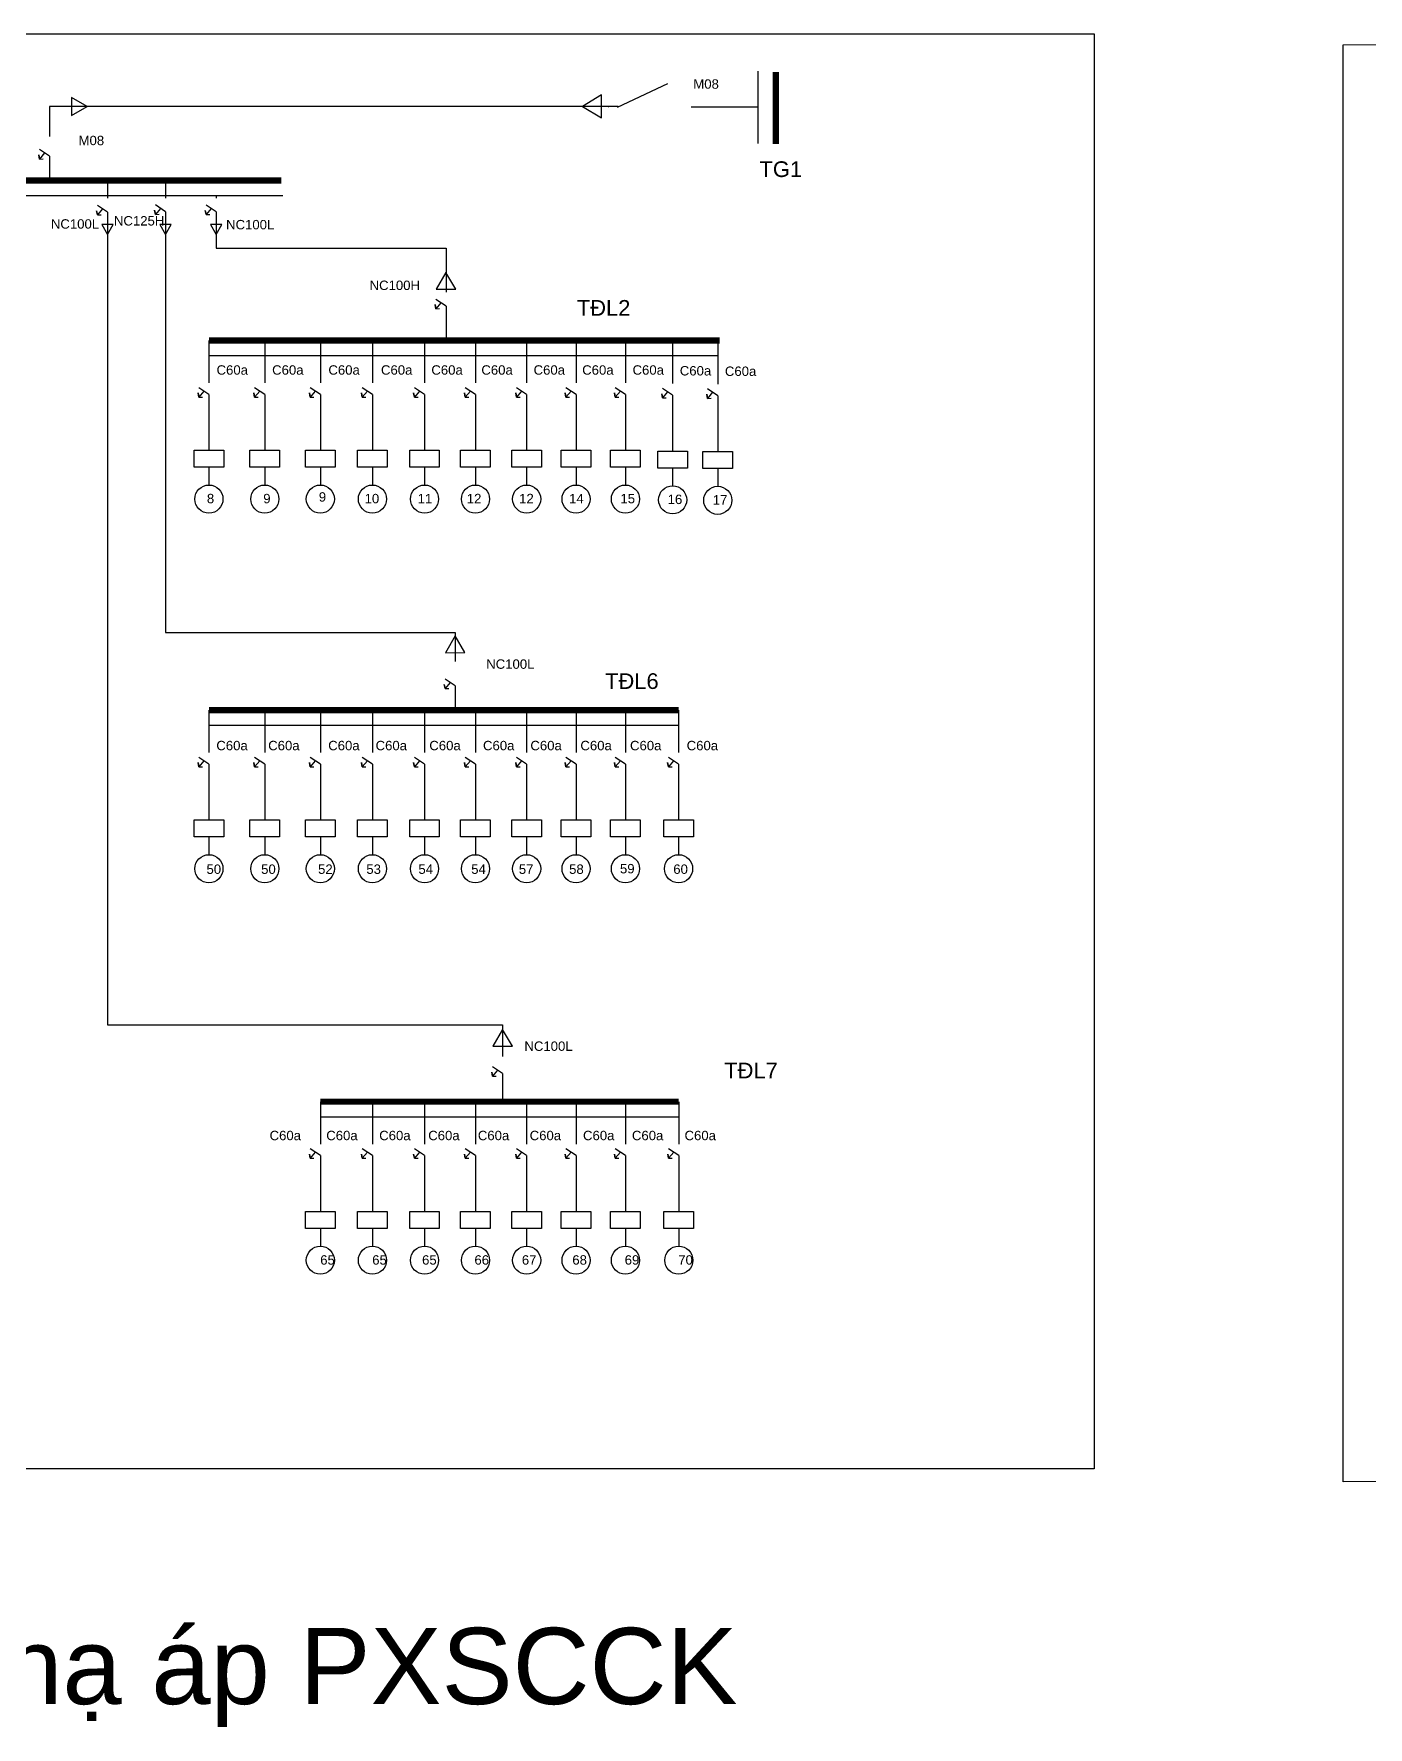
# Model space of a CAD drawing. Header units: inches. Extents: x 3841 to 42180, y -888 to 3732.
# Drawn here: x 25309 to 28718, y -627 to 3700 of the extents above; entities that cross this region are included whole.
import ezdxf

# ---------------------------------------------------------------- set-up
doc = ezdxf.new("R2010")
doc.units = ezdxf.units.IN
doc.header["$MEASUREMENT"] = 0
doc.linetypes.add('JIS_02_1.0', pattern=[2, 1, -1])
doc.layers.add('Layer2', color=1, linetype='JIS_02_1.0', lineweight=0)
doc.styles.get("Standard").update_dxf_attribs({"font": 'arial.ttf'})

msp = doc.modelspace()

# ---------------------------------------------------------------- linework, layer by layer
at = {"color": 0, "linetype": 'ByBlock', "lineweight": -2}
for p, q in [((27158.7, 3605), (27158.7, 3420.3)), ((26800.3, 3512.7), (26928.4, 3573.6)), ((26801.7, 3514.7), (25348.9, 3514.7)), ((25348.9, 3514.7), (25348.9, 3438.2)), ((27158.7, 3512.7), (26988.6, 3512.7)), ((25322.9, 3380.4), (25321, 3391.1)), ((25321, 3391.1), (25322.9, 3380.4)), ((25348.9, 3387.3), (25322.9, 3404.4)), ((25335.9, 3395.9), (25322.9, 3380.4)), ((25322.9, 3380.4), (25332.4, 3380.6)), ((25322.9, 3380.4), (25322.9, 3380.4)), ((25348.9, 3387.3), (25348.9, 3325.6)), ((25497, 3325.6), (25497, 3280.6)), ((25645.1, 3325.6), (25645.1, 3280.6)), ((24752.1, 3287), (25945.1, 3287)), ((25471.1, 3237.6), (25469.1, 3248.4)), ((25469.1, 3248.4), (25471.1, 3237.6)), ((25497, 3244.6), (25471.1, 3261.6)), ((25484.1, 3253.1), (25471.1, 3237.6)), ((25619.1, 3238.8), (25617.2, 3249.6)), ((25617.2, 3249.6), (25619.1, 3238.8)), ((25645.1, 3245.8), (25619.1, 3262.9)), ((25632.1, 3254.3), (25619.1, 3238.8)), ((25645.1, 3245.8), (25645.1, 2170.6)), ((25748.6, 3238.4), (25746.7, 3249.2)), ((25746.7, 3249.2), (25748.6, 3238.4)), ((25774.6, 3245.4), (25748.6, 3262.5)), ((25761.6, 3253.9), (25748.6, 3238.4)), ((25774.6, 3287), (25774.6, 3280.7)), ((25774.6, 3245.4), (25774.6, 3152.8)), ((25471.1, 3237.6), (25480.5, 3237.9)), ((25471.1, 3237.6), (25471.1, 3237.6)), ((25497, 3244.6), (25497, 1167.9)), ((25619.1, 3238.8), (25628.6, 3239.1)), ((25619.1, 3238.8), (25619.1, 3238.8)), ((25748.6, 3238.4), (25758.1, 3238.7)), ((25748.6, 3238.4), (25748.6, 3238.4)), ((25774.6, 3152.8), (26361.9, 3152.8)), ((26361.9, 3152.8), (26361.9, 3040.2)), ((26335.9, 2997.7), (26334, 3008.5)), ((26334, 3008.5), (26335.9, 2997.7)), ((26361.9, 3004.7), (26335.9, 3021.8)), ((26348.9, 3013.2), (26335.9, 2997.7)), ((26335.9, 2997.7), (26345.4, 2998)), ((26335.9, 2997.7), (26335.9, 2997.7)), ((26361.9, 3004.7), (26361.9, 2916.6)), ((25756, 2916.6), (25756, 2808.3)), ((25898.7, 2916.6), (25898.7, 2808.3)), ((26040.7, 2916.6), (26040.7, 2808.3)), ((26173.8, 2916.6), (26173.8, 2808.3)), ((26307, 2916.6), (26307, 2808.3)), ((26437.1, 2916.6), (26437.1, 2808.3)), ((26567.9, 2916.6), (26567.9, 2808.3)), ((26694.2, 2916.6), (26694.2, 2808.3)), ((26820.3, 2916.6), (26820.3, 2808.3)), ((26941, 2914.6), (26941, 2806.3)), ((27056.3, 2913.4), (27056.3, 2805.1)), ((25756, 2878), (27056.3, 2878)), ((25756, 2878), (26671.3, 2878)), ((25730, 2771.8), (25728.1, 2782.6)), ((25728.1, 2782.6), (25730, 2771.8)), ((25756, 2778.8), (25730, 2795.9)), ((25743, 2787.3), (25730, 2771.8)), ((25730, 2771.8), (25739.5, 2772.1)), ((25730, 2771.8), (25730, 2771.8)), ((25756, 2778.8), (25756, 2636.1)), ((25872.8, 2771.8), (25870.8, 2782.6)), ((25870.8, 2782.6), (25872.8, 2771.8)), ((25898.7, 2778.8), (25872.8, 2795.9)), ((25885.7, 2787.3), (25872.8, 2771.8)), ((25872.8, 2771.8), (25882.2, 2772.1)), ((25872.8, 2771.8), (25872.8, 2771.8)), ((25898.7, 2778.8), (25898.7, 2636.1)), ((26014.7, 2771.8), (26012.8, 2782.6)), ((26012.8, 2782.6), (26014.7, 2771.8)), ((26040.7, 2778.8), (26014.7, 2795.9)), ((26027.7, 2787.3), (26014.7, 2771.8)), ((26014.7, 2771.8), (26024.2, 2772.1)), ((26014.7, 2771.8), (26014.7, 2771.8)), ((26040.7, 2778.8), (26040.7, 2636.1)), ((26147.9, 2771.8), (26145.9, 2782.6)), ((26145.9, 2782.6), (26147.9, 2771.8)), ((26173.8, 2778.8), (26147.9, 2795.9)), ((26160.9, 2787.3), (26147.9, 2771.8)), ((26147.9, 2771.8), (26157.3, 2772.1)), ((26147.9, 2771.8), (26147.9, 2771.8)), ((26173.8, 2778.8), (26173.8, 2636.1)), ((26281, 2771.8), (26279.1, 2782.6)), ((26279.1, 2782.6), (26281, 2771.8)), ((26307, 2778.8), (26281, 2795.9)), ((26294, 2787.3), (26281, 2771.8)), ((26281, 2771.8), (26290.5, 2772.1)), ((26281, 2771.8), (26281, 2771.8)), ((26307, 2778.8), (26307, 2636.1)), ((26411.1, 2771.8), (26409.2, 2782.6)), ((26409.2, 2782.6), (26411.1, 2771.8)), ((26437.1, 2778.8), (26411.1, 2795.9)), ((26424.1, 2787.3), (26411.1, 2771.8)), ((26411.1, 2771.8), (26420.6, 2772.1)), ((26411.1, 2771.8), (26411.1, 2771.8)), ((26437.1, 2778.8), (26437.1, 2636.1)), ((26542, 2771.8), (26540, 2782.6)), ((26540, 2782.6), (26542, 2771.8)), ((26567.9, 2778.8), (26542, 2795.9)), ((26555, 2787.3), (26542, 2771.8)), ((26542, 2771.8), (26551.5, 2772.1)), ((26542, 2771.8), (26542, 2771.8)), ((26567.9, 2778.8), (26567.9, 2636.1)), ((26668.3, 2771.8), (26666.3, 2782.6)), ((26666.3, 2782.6), (26668.3, 2771.8)), ((26694.2, 2778.8), (26668.3, 2795.9)), ((26681.3, 2787.3), (26668.3, 2771.8)), ((26668.3, 2771.8), (26677.8, 2772.1)), ((26668.3, 2771.8), (26668.3, 2771.8)), ((26694.2, 2778.8), (26694.2, 2636.1)), ((26794.4, 2771.8), (26792.4, 2782.6)), ((26792.4, 2782.6), (26794.4, 2771.8)), ((26820.3, 2778.8), (26794.4, 2795.9)), ((26807.4, 2787.3), (26794.4, 2771.8)), ((26794.4, 2771.8), (26803.8, 2772.1)), ((26794.4, 2771.8), (26794.4, 2771.8)), ((26796.1, 2771.8), (26796.1, 2771.8)), ((26820.3, 2778.8), (26820.3, 2636.1)), ((26915, 2769.9), (26913.1, 2780.6)), ((26913.1, 2780.6), (26915, 2769.9)), ((26941, 2776.8), (26915, 2793.9)), ((26928, 2785.4), (26915, 2769.9)), ((26915, 2769.9), (26924.5, 2770.1)), ((26915, 2769.9), (26915, 2769.9)), ((26916.7, 2769.9), (26916.7, 2769.9)), ((26941, 2776.8), (26941, 2634.1)), ((27030.3, 2768.7), (27028.3, 2779.4)), ((27028.3, 2779.4), (27030.3, 2768.7)), ((27056.3, 2775.6), (27030.3, 2792.7)), ((27043.3, 2784.2), (27030.3, 2768.7)), ((27056.3, 2775.6), (27056.3, 2632.9)), ((27030.3, 2768.7), (27039.8, 2768.9)), ((27030.3, 2768.7), (27030.3, 2768.7)), ((27032, 2768.7), (27032, 2768.7)), ((25756, 2592.6), (25756, 2547.3)), ((25898.7, 2592.6), (25898.7, 2547.3)), ((26040.7, 2592.6), (26040.7, 2547.3)), ((26173.8, 2592.6), (26173.8, 2547.3)), ((26307, 2592.6), (26307, 2547.3)), ((26437.1, 2592.6), (26437.1, 2547.3)), ((26567.9, 2592.6), (26567.9, 2547.3)), ((26694.2, 2592.6), (26694.2, 2547.3)), ((26820.3, 2592.6), (26820.3, 2547.3)), ((26941, 2590.7), (26941, 2545.4)), ((27056.3, 2589.4), (27056.3, 2544.1)), ((25645.1, 2170.6), (26385.4, 2170.6)), ((26385.4, 2170.6), (26385.4, 2095.9)), ((26359.4, 2027), (26357.5, 2037.8)), ((26357.5, 2037.8), (26359.4, 2027)), ((26385.4, 2034), (26359.4, 2051.1)), ((26372.4, 2042.5), (26359.4, 2027)), ((26385.4, 2034), (26385.4, 1971.8)), ((26359.4, 2027), (26368.9, 2027.3)), ((26359.4, 2027), (26359.4, 2027)), ((25756, 1971.8), (25756, 1863.5)), ((25898.7, 1971.8), (25898.7, 1863.5)), ((26040.7, 1971.8), (26040.7, 1863.5)), ((26173.8, 1971.8), (26173.8, 1863.5)), ((26307, 1971.8), (26307, 1863.5)), ((26437.1, 1971.8), (26437.1, 1863.5)), ((26567.9, 1971.8), (26567.9, 1863.5)), ((26694.2, 1971.8), (26694.2, 1863.5)), ((26820.3, 1971.8), (26820.3, 1863.5)), ((26956.2, 1971.8), (26956.2, 1863.5)), ((25756, 1933.2), (26956.2, 1933.2)), ((25730, 1827.1), (25728.1, 1837.8)), ((25728.1, 1837.8), (25730, 1827.1)), ((25756, 1834), (25730, 1851.1)), ((25743, 1842.6), (25730, 1827.1)), ((25730, 1827.1), (25739.5, 1827.4)), ((25730, 1827.1), (25730, 1827.1)), ((25756, 1834), (25756, 1691.3)), ((25872.8, 1827.1), (25870.8, 1837.8)), ((25870.8, 1837.8), (25872.8, 1827.1)), ((25898.7, 1834), (25872.8, 1851.1)), ((25885.7, 1842.6), (25872.8, 1827.1)), ((25872.8, 1827.1), (25882.2, 1827.4)), ((25872.8, 1827.1), (25872.8, 1827.1)), ((25898.7, 1834), (25898.7, 1691.3)), ((26014.7, 1827.1), (26012.8, 1837.8)), ((26012.8, 1837.8), (26014.7, 1827.1)), ((26040.7, 1834), (26014.7, 1851.1)), ((26027.7, 1842.6), (26014.7, 1827.1)), ((26014.7, 1827.1), (26024.2, 1827.4)), ((26014.7, 1827.1), (26014.7, 1827.1)), ((26040.7, 1834), (26040.7, 1691.3)), ((26147.9, 1827.1), (26145.9, 1837.8)), ((26145.9, 1837.8), (26147.9, 1827.1)), ((26173.8, 1834), (26147.9, 1851.1)), ((26160.9, 1842.6), (26147.9, 1827.1)), ((26147.9, 1827.1), (26157.3, 1827.4)), ((26147.9, 1827.1), (26147.9, 1827.1)), ((26173.8, 1834), (26173.8, 1691.3)), ((26281, 1827.1), (26279.1, 1837.8)), ((26279.1, 1837.8), (26281, 1827.1)), ((26307, 1834), (26281, 1851.1)), ((26294, 1842.6), (26281, 1827.1)), ((26281, 1827.1), (26290.5, 1827.4)), ((26281, 1827.1), (26281, 1827.1)), ((26307, 1834), (26307, 1691.3)), ((26411.1, 1827.1), (26409.2, 1837.8)), ((26409.2, 1837.8), (26411.1, 1827.1)), ((26437.1, 1834), (26411.1, 1851.1)), ((26424.1, 1842.6), (26411.1, 1827.1)), ((26411.1, 1827.1), (26420.6, 1827.4)), ((26411.1, 1827.1), (26411.1, 1827.1)), ((26437.1, 1834), (26437.1, 1691.3)), ((26542, 1827.1), (26540, 1837.8)), ((26540, 1837.8), (26542, 1827.1)), ((26567.9, 1834), (26542, 1851.1)), ((26555, 1842.6), (26542, 1827.1)), ((26542, 1827.1), (26551.5, 1827.4)), ((26542, 1827.1), (26542, 1827.1)), ((26567.9, 1834), (26567.9, 1691.3)), ((26668.3, 1827.1), (26666.3, 1837.8)), ((26666.3, 1837.8), (26668.3, 1827.1)), ((26694.2, 1834), (26668.3, 1851.1)), ((26681.3, 1842.6), (26668.3, 1827.1)), ((26668.3, 1827.1), (26677.8, 1827.4)), ((26668.3, 1827.1), (26668.3, 1827.1)), ((26694.2, 1834), (26694.2, 1691.3)), ((26794.4, 1827.1), (26792.4, 1837.8)), ((26792.4, 1837.8), (26794.4, 1827.1)), ((26820.3, 1834), (26794.4, 1851.1)), ((26807.4, 1842.6), (26794.4, 1827.1)), ((26794.4, 1827.1), (26803.8, 1827.4)), ((26794.4, 1827.1), (26794.4, 1827.1)), ((26796.1, 1827.1), (26796.1, 1827.1)), ((26820.3, 1834), (26820.3, 1691.3)), ((26930.2, 1827.1), (26928.3, 1837.8)), ((26928.3, 1837.8), (26930.2, 1827.1)), ((26956.2, 1834), (26930.2, 1851.1)), ((26943.2, 1842.6), (26930.2, 1827.1)), ((26930.2, 1827.1), (26939.7, 1827.4)), ((26930.2, 1827.1), (26930.2, 1827.1)), ((26932, 1827.1), (26932, 1827.1)), ((26956.2, 1834), (26956.2, 1691.3)), ((25756, 1647.9), (25756, 1602.6)), ((25898.7, 1647.9), (25898.7, 1602.6)), ((26040.7, 1647.9), (26040.7, 1602.6)), ((26173.8, 1647.9), (26173.8, 1602.6)), ((26307, 1647.9), (26307, 1602.6)), ((26437.1, 1647.9), (26437.1, 1602.6)), ((26567.9, 1647.9), (26567.9, 1602.6)), ((26694.2, 1647.9), (26694.2, 1602.6)), ((26820.3, 1647.9), (26820.3, 1602.6)), ((26956.2, 1647.9), (26956.2, 1602.6)), ((25497, 1167.9), (26506.5, 1167.9)), ((26506.5, 1167.9), (26506.5, 1087.1)), ((26480.6, 1036.4), (26478.6, 1047.1)), ((26478.6, 1047.1), (26480.6, 1036.4)), ((26506.5, 1043.3), (26480.6, 1060.4)), ((26493.5, 1051.9), (26480.6, 1036.4)), ((26506.5, 1043.3), (26506.5, 971.4)), ((26480.6, 1036.4), (26490, 1036.6)), ((26480.6, 1036.4), (26480.6, 1036.4)), ((26040.7, 971.4), (26040.7, 863.1)), ((26173.8, 971.4), (26173.8, 863.1)), ((26307, 971.4), (26307, 863.1)), ((26437.1, 971.4), (26437.1, 863.1)), ((26567.9, 971.4), (26567.9, 863.1)), ((26694.2, 971.4), (26694.2, 863.1)), ((26820.3, 971.4), (26820.3, 863.1)), ((26956.7, 971.4), (26956.7, 863.1)), ((26040.7, 932.8), (26956.7, 932.8)), ((26040.7, 932.8), (26671.3, 932.8)), ((26014.7, 826.7), (26012.8, 837.5)), ((26012.8, 837.5), (26014.7, 826.7)), ((26040.7, 833.7), (26014.7, 850.8)), ((26027.7, 842.2), (26014.7, 826.7)), ((26014.7, 826.7), (26024.2, 827)), ((26014.7, 826.7), (26014.7, 826.7)), ((26040.7, 833.7), (26040.7, 690.9)), ((26147.9, 826.7), (26145.9, 837.5)), ((26145.9, 837.5), (26147.9, 826.7)), ((26173.8, 833.7), (26147.9, 850.8)), ((26160.9, 842.2), (26147.9, 826.7)), ((26147.9, 826.7), (26157.3, 827)), ((26147.9, 826.7), (26147.9, 826.7)), ((26173.8, 833.7), (26173.8, 690.9)), ((26281, 826.7), (26279.1, 837.5)), ((26279.1, 837.5), (26281, 826.7)), ((26307, 833.7), (26281, 850.8)), ((26294, 842.2), (26281, 826.7)), ((26281, 826.7), (26290.5, 827)), ((26281, 826.7), (26281, 826.7)), ((26307, 833.7), (26307, 690.9)), ((26411.1, 826.7), (26409.2, 837.5)), ((26409.2, 837.5), (26411.1, 826.7)), ((26437.1, 833.7), (26411.1, 850.8)), ((26424.1, 842.2), (26411.1, 826.7)), ((26411.1, 826.7), (26420.6, 827)), ((26411.1, 826.7), (26411.1, 826.7)), ((26437.1, 833.7), (26437.1, 690.9)), ((26542, 826.7), (26540, 837.5)), ((26540, 837.5), (26542, 826.7)), ((26567.9, 833.7), (26542, 850.8)), ((26555, 842.2), (26542, 826.7)), ((26542, 826.7), (26551.5, 827)), ((26542, 826.7), (26542, 826.7)), ((26567.9, 833.7), (26567.9, 690.9)), ((26668.3, 826.7), (26666.3, 837.5)), ((26666.3, 837.5), (26668.3, 826.7)), ((26694.2, 833.7), (26668.3, 850.8)), ((26681.3, 842.2), (26668.3, 826.7)), ((26668.3, 826.7), (26677.8, 827)), ((26668.3, 826.7), (26668.3, 826.7)), ((26694.2, 833.7), (26694.2, 690.9)), ((26794.4, 826.7), (26792.4, 837.5)), ((26792.4, 837.5), (26794.4, 826.7)), ((26820.3, 833.7), (26794.4, 850.8)), ((26807.4, 842.2), (26794.4, 826.7)), ((26794.4, 826.7), (26803.8, 827)), ((26794.4, 826.7), (26794.4, 826.7)), ((26796.1, 826.7), (26796.1, 826.7)), ((26820.3, 833.7), (26820.3, 690.9)), ((26930.7, 826.7), (26928.7, 837.5)), ((26928.7, 837.5), (26930.7, 826.7)), ((26956.7, 833.7), (26930.7, 850.8)), ((26943.7, 842.2), (26930.7, 826.7)), ((26930.7, 826.7), (26940.2, 827)), ((26930.7, 826.7), (26930.7, 826.7)), ((26932.4, 826.7), (26932.4, 826.7)), ((26956.7, 833.7), (26956.7, 690.9)), ((26040.7, 647.5), (26040.7, 602.2)), ((26173.8, 647.5), (26173.8, 602.2)), ((26307, 647.5), (26307, 602.2)), ((26437.1, 647.5), (26437.1, 602.2)), ((26567.9, 647.5), (26567.9, 602.2)), ((26694.2, 647.5), (26694.2, 602.2)), ((26820.3, 647.5), (26820.3, 602.2)), ((26956.7, 647.5), (26956.7, 602.2))]:
    msp.add_line(p, q, dxfattribs=at)
for points in [[(21909.3, 3700.2), (28018.2, 3700.2), (28018.2, 33.1), (21909.3, 33.1)], [(28654.3, 3672.2), (42180.3, 3682.9), (42180.3, 10.5), (28654.3, -0.2)]]:
    msp.add_lwpolyline(points, close=True)
at = {"color": 0, "linetype": 'ByBlock', "lineweight": -2, "const_width": 16}
for points in [[(27204.6, 3602.8), (27204.6, 3418.5)], [(25348.9, 3325.6), (25941.3, 3325.6), (24754, 3325.6)], [(26416.1, 2916.6), (27061.2, 2916.6), (25756, 2916.6)], [(26267, 2916.6), (26671.3, 2916.6), (25756, 2916.6)], [(26267, 1971.8), (26956.2, 1971.8), (25756, 1971.8)], [(26416.1, 971.4), (26956.7, 971.4), (26040.7, 971.4)], [(26267, 971.4), (26671.3, 971.4), (26040.7, 971.4)]]:
    msp.add_lwpolyline(points, dxfattribs=at)
at = {"color": 0, "linetype": 'ByBlock', "lineweight": -2}
for points in [[(25444.8, 3514.7), (25404.9, 3537.7), (25404.9, 3491.6)], [(26710.8, 3514.7), (26759.5, 3485.3), (26759.5, 3544)], [(25497, 3187.5), (25511.6, 3212.7), (25482.5, 3212.7)], [(25645.1, 3187.5), (25659.7, 3212.7), (25630.6, 3212.7)], [(25774.6, 3187.5), (25789.2, 3212.7), (25760.1, 3212.7)], [(26361.8, 3090.6), (26337.1, 3047.5), (26386.8, 3047.7)], [(25718.2, 2636.1), (25793.8, 2636.1), (25793.8, 2592.6), (25718.2, 2592.6)], [(25860.9, 2636.1), (25936.5, 2636.1), (25936.5, 2592.6), (25860.9, 2592.6)], [(26002.9, 2636.1), (26078.5, 2636.1), (26078.5, 2592.6), (26002.9, 2592.6)], [(26136, 2636.1), (26211.6, 2636.1), (26211.6, 2592.6), (26136, 2592.6)], [(26269.2, 2636.1), (26344.8, 2636.1), (26344.8, 2592.6), (26269.2, 2592.6)], [(26399.3, 2636.1), (26474.9, 2636.1), (26474.9, 2592.6), (26399.3, 2592.6)], [(26530.1, 2636.1), (26605.7, 2636.1), (26605.7, 2592.6), (26530.1, 2592.6)], [(26656.4, 2636.1), (26732, 2636.1), (26732, 2592.6), (26656.4, 2592.6)], [(26782.5, 2636.1), (26858.1, 2636.1), (26858.1, 2592.6), (26782.5, 2592.6)], [(26903.2, 2634.1), (26978.8, 2634.1), (26978.8, 2590.7), (26903.2, 2590.7)], [(27018.5, 2632.9), (27094.1, 2632.9), (27094.1, 2589.4), (27018.5, 2589.4)], [(26385.3, 2162), (26360.6, 2118.8), (26410.3, 2119)], [(25718.2, 1691.3), (25793.8, 1691.3), (25793.8, 1647.9), (25718.2, 1647.9)], [(25860.9, 1691.3), (25936.5, 1691.3), (25936.5, 1647.9), (25860.9, 1647.9)], [(26002.9, 1691.3), (26078.5, 1691.3), (26078.5, 1647.9), (26002.9, 1647.9)], [(26136, 1691.3), (26211.6, 1691.3), (26211.6, 1647.9), (26136, 1647.9)], [(26269.2, 1691.3), (26344.8, 1691.3), (26344.8, 1647.9), (26269.2, 1647.9)], [(26399.3, 1691.3), (26474.9, 1691.3), (26474.9, 1647.9), (26399.3, 1647.9)], [(26530.1, 1691.3), (26605.7, 1691.3), (26605.7, 1647.9), (26530.1, 1647.9)], [(26656.4, 1691.3), (26732, 1691.3), (26732, 1647.9), (26656.4, 1647.9)], [(26782.5, 1691.3), (26858.1, 1691.3), (26858.1, 1647.9), (26782.5, 1647.9)], [(26918.4, 1691.3), (26994, 1691.3), (26994, 1647.9), (26918.4, 1647.9)], [(26506.4, 1156.2), (26481.7, 1113.1), (26531.4, 1113.2)], [(26002.9, 690.9), (26078.5, 690.9), (26078.5, 647.5), (26002.9, 647.5)], [(26136, 690.9), (26211.6, 690.9), (26211.6, 647.5), (26136, 647.5)], [(26269.2, 690.9), (26344.8, 690.9), (26344.8, 647.5), (26269.2, 647.5)], [(26399.3, 690.9), (26474.9, 690.9), (26474.9, 647.5), (26399.3, 647.5)], [(26530.1, 690.9), (26605.7, 690.9), (26605.7, 647.5), (26530.1, 647.5)], [(26656.4, 690.9), (26732, 690.9), (26732, 647.5), (26656.4, 647.5)], [(26782.5, 690.9), (26858.1, 690.9), (26858.1, 647.5), (26782.5, 647.5)], [(26918.9, 690.9), (26994.5, 690.9), (26994.5, 647.5), (26918.9, 647.5)]]:
    msp.add_lwpolyline(points, close=True, dxfattribs=at)
for centre in [(25756, 2511.4), (25898.7, 2511.4), (26040.7, 2511.4), (26173.8, 2511.4), (26307, 2511.4), (26437.1, 2511.4), (26567.9, 2511.4), (26694.2, 2511.4), (26820.3, 2511.4), (26941, 2509.4), (27056.3, 2508.2), (25756, 1566.7), (25898.7, 1566.7), (26040.7, 1566.7), (26173.8, 1566.7), (26307, 1566.7), (26437.1, 1566.7), (26567.9, 1566.7), (26694.2, 1566.7), (26820.3, 1566.7), (26956.2, 1566.7), (26040.7, 566.3), (26173.8, 566.3), (26307, 566.3), (26437.1, 566.3), (26567.9, 566.3), (26694.2, 566.3), (26820.3, 566.3), (26956.7, 566.3)]:
    msp.add_circle(centre, 35.9, dxfattribs=at)
msp.add_point((26776.7, 3514.7), dxfattribs=at)

# ---------------------------------------------------------------- texts
at = {"color": 0, "linetype": 'ByBlock', "lineweight": -2, "char_height": 32.061, "attachment_point": 1}
for s, insert, width in [('{\\fArial|b0|i0|c163|p34;\\H0.75x;M08\\P}{\\fArial|b0|i0|c163|p34;\\H1x;\\P}', (26993.9, 3584.1), 439.657), ('{\\fArial|b0|i0|c163|p34;\\H0.75x;M08\\P}{\\fArial|b0|i0|c163|p34;\\H1x;\\P}', (25422.9, 3439.8), 439.657), ('{\\fArial|b0|i0|c163|p34;\\H0.75x;NC100L\\H1.33333x;\\P}', (25352.1, 3226.5), 289.765), ('{\\fArial|b0|i0|c163|p34;\\H0.75x;NC125H\\P}{\\fArial|b0|i0|c163|p34;\\H1x;\\P}', (25513.2, 3234.5), 439.657), ('{\\fArial|b0|i0|c163|p34;\\H0.75x;NC100L\\H1.33333x;\\P}', (25799.8, 3224.7), 289.765), ('{\\fArial|b0|i0|c163|p34;\\H0.75x;NC100\\fArial|b0|i0|c0|p34;H\\fArial|b0|i0|c163|p34;\\H1.33333x;\\P}', (26166.6, 3069.7), 289.765), ('{\\fArial|b0|i0|c163|p34;\\H0.75x;NC1\\fArial|b0|i0|c0|p34;00L\\fArial|b0|i0|c163|p34;\\P\\H1.33333x;\\P}', (26464.6, 2101.7), 439.657), ('{\\fArial|b0|i0|c163|p34;\\H0.75x;NC100L\\H1.33333x;\\P}', (26562.2, 1125.3), 289.765)]:
    msp.add_mtext(s, dxfattribs=dict(at, insert=insert, width=width))
at = {"color": 0, "linetype": 'ByBlock', "lineweight": -2, "attachment_point": 1}
for s, width, insert, char_height in [('{\\fArial|b0|i0|c163|p34;TG1}', 300.34, (27162.9, 3374.5), 40.077), ('{\\fArial|b0|i0|c163|p34;TĐL2}', 300.34, (26696.2, 3020), 40.077), ('{\\fArial|b0|i0|c163|p34;C60a}', 60.297, (25775.5, 2853.3), 24.046), ('{\\fArial|b0|i0|c163|p34;C60a}', 60.297, (25917.5, 2853.3), 24.046), ('{\\fArial|b0|i0|c163|p34;C60a}', 60.297, (26061.3, 2853.3), 24.046), ('{\\fArial|b0|i0|c163|p34;C60a}', 60.297, (26195.7, 2853.3), 24.046), ('{\\fArial|b0|i0|c163|p34;C60a}', 60.297, (26324.4, 2853.3), 24.046), ('{\\fArial|b0|i0|c163|p34;C60a}', 60.297, (26452.2, 2853.3), 24.046), ('{\\fArial|b0|i0|c163|p34;C60a}', 60.297, (26585.7, 2853.3), 24.046), ('{\\fArial|b0|i0|c163|p34;C60a}', 60.297, (26709.9, 2853.3), 24.046), ('{\\fArial|b0|i0|c163|p34;C60a}', 60.297, (26838.6, 2853.3), 24.046), ('{\\fArial|b0|i0|c163|p34;C60a}', 60.297, (26959.3, 2851.3), 24.046), ('{\\fArial|b0|i0|c163|p34;C60a}', 60.297, (27074.6, 2850.1), 24.046), ('{\\fArial|b0|i0|c163|p34;TĐL}6', 300.34, (26768.4, 2066.2), 40.077), ('{\\fArial|b0|i0|c163|p34;C60a}', 60.297, (25774.9, 1893.5), 24.046), ('{\\fArial|b0|i0|c163|p34;C60a}', 60.297, (25907.4, 1893.5), 24.046), ('{\\fArial|b0|i0|c163|p34;C60a}', 60.297, (26060.8, 1893.5), 24.046), ('{\\fArial|b0|i0|c163|p34;C60a}', 60.297, (26181.9, 1893.5), 24.046), ('{\\fArial|b0|i0|c163|p34;C60a}', 60.297, (26319.2, 1893.5), 24.046), ('{\\fArial|b0|i0|c163|p34;C60a}', 60.297, (26456.4, 1893.5), 24.046), ('{\\fArial|b0|i0|c163|p34;C60a}', 60.297, (26577.5, 1893.5), 24.046), ('{\\fArial|b0|i0|c163|p34;C60a}', 60.297, (26705.3, 1893.5), 24.046), ('{\\fArial|b0|i0|c163|p34;C60a}', 60.297, (26832.1, 1893.5), 24.046), ('{\\fArial|b0|i0|c163|p34;C60a}', 60.297, (26976.9, 1893.5), 24.046), ('{\\fArial|b0|i0|c163|p34;TĐL}7', 300.34, (27072.8, 1071.1), 40.077), ('{\\fArial|b0|i0|c163|p34;C60a}', 60.297, (25911, 897), 24.046), ('{\\fArial|b0|i0|c163|p34;C60a}', 60.297, (26055.8, 897), 24.046), ('{\\fArial|b0|i0|c163|p34;C60a}', 60.297, (26191.1, 897), 24.046), ('{\\fArial|b0|i0|c163|p34;C60a}', 60.297, (26316.4, 897), 24.046), ('{\\fArial|b0|i0|c163|p34;C60a}', 60.297, (26443.2, 897), 24.046), ('{\\fArial|b0|i0|c163|p34;C60a}', 60.297, (26575.7, 897), 24.046), ('{\\fArial|b0|i0|c163|p34;C60a}', 60.297, (26712, 897), 24.046), ('{\\fArial|b0|i0|c163|p34;C60a}', 60.297, (26837, 897), 24.046), ('{\\fArial|b0|i0|c163|p34;C60a}', 60.297, (26971.4, 897), 24.046)]:
    msp.add_mtext_dynamic_manual_height_columns(s, width=width, gutter_width=10, heights=[0], dxfattribs=dict(at, insert=insert, char_height=char_height))
for s, insert, char_height in [('8', (25750.8, 2524.7), 24), ('{\\fArial|b0|i0|c163|p34;9}', (25894.8, 2524.7), 24.046), ('9', (26036.8, 2528.8), 24), ('{\\fArial|b0|i0|c163|p34;1}0', (26153.8, 2524.7), 24.046), ('{\\fArial|b0|i0|c163|p34;1}1', (26289.2, 2524.7), 24.046), ('{\\fArial|b0|i0|c163|p34;1}2', (26415, 2524.7), 24.046), ('{\\fArial|b0|i0|c163|p34;1}2', (26548.8, 2524.7), 24.046), ('{\\fArial|b0|i0|c163|p34;14}', (26676.5, 2524.7), 24.046), ('15', (26807.6, 2524.7), 24.05), ('16', (26928.3, 2522.7), 24.05), ('17', (27043.6, 2521.5), 24.05), ('50', (25749.8, 1577.6), 24.05), ('50', (25889.4, 1577.6), 24.05), ('52', (26034.9, 1577.6), 24.05), ('53', (26158.3, 1577.6), 24.05), ('{\\fArial|b0|i0|c163|p34;5}4', (26291.3, 1577.6), 24.046), ('{\\fArial|b0|i0|c163|p34;5}4', (26426.3, 1577.6), 24.046), ('57', (26548, 1577.6), 24.05), ('5{\\fArial|b0|i0|c163|p34;8}', (26676.5, 1577.6), 24.046), ('5{\\fArial|b0|i0|c163|p34;9}', (26806.4, 1578.9), 24.046), ('6{\\fArial|b0|i0|c163|p34;0}', (26942.7, 1577.6), 24.046), ('65', (26040.4, 579), 24.05), ('6{\\fArial|b0|i0|c163|p34;5}', (26173.3, 579), 24.046), ('65', (26300.7, 579), 24.05), ('66', (26434.5, 579), 24.05), ('67', (26555.7, 579), 24.05), ('68', (26684.7, 579), 24.05), ('69', (26818.5, 579), 24.05), ('70', (26955.4, 579), 24.05)]:
    msp.add_mtext(s, dxfattribs=dict(at, insert=insert, char_height=char_height))
at = {"layer": 'Layer2', "linetype": 'ByBlock', "insert": (21918.5, -373.2), "char_height": 194.928, "attachment_point": 1}
msp.add_mtext_dynamic_manual_height_columns('H4_Sơ đồ nguyên lý mạng hạ áp PXSCCK', width=9493.237, gutter_width=974.6, heights=[0], dxfattribs=at)

doc.saveas('drawing.dxf')
